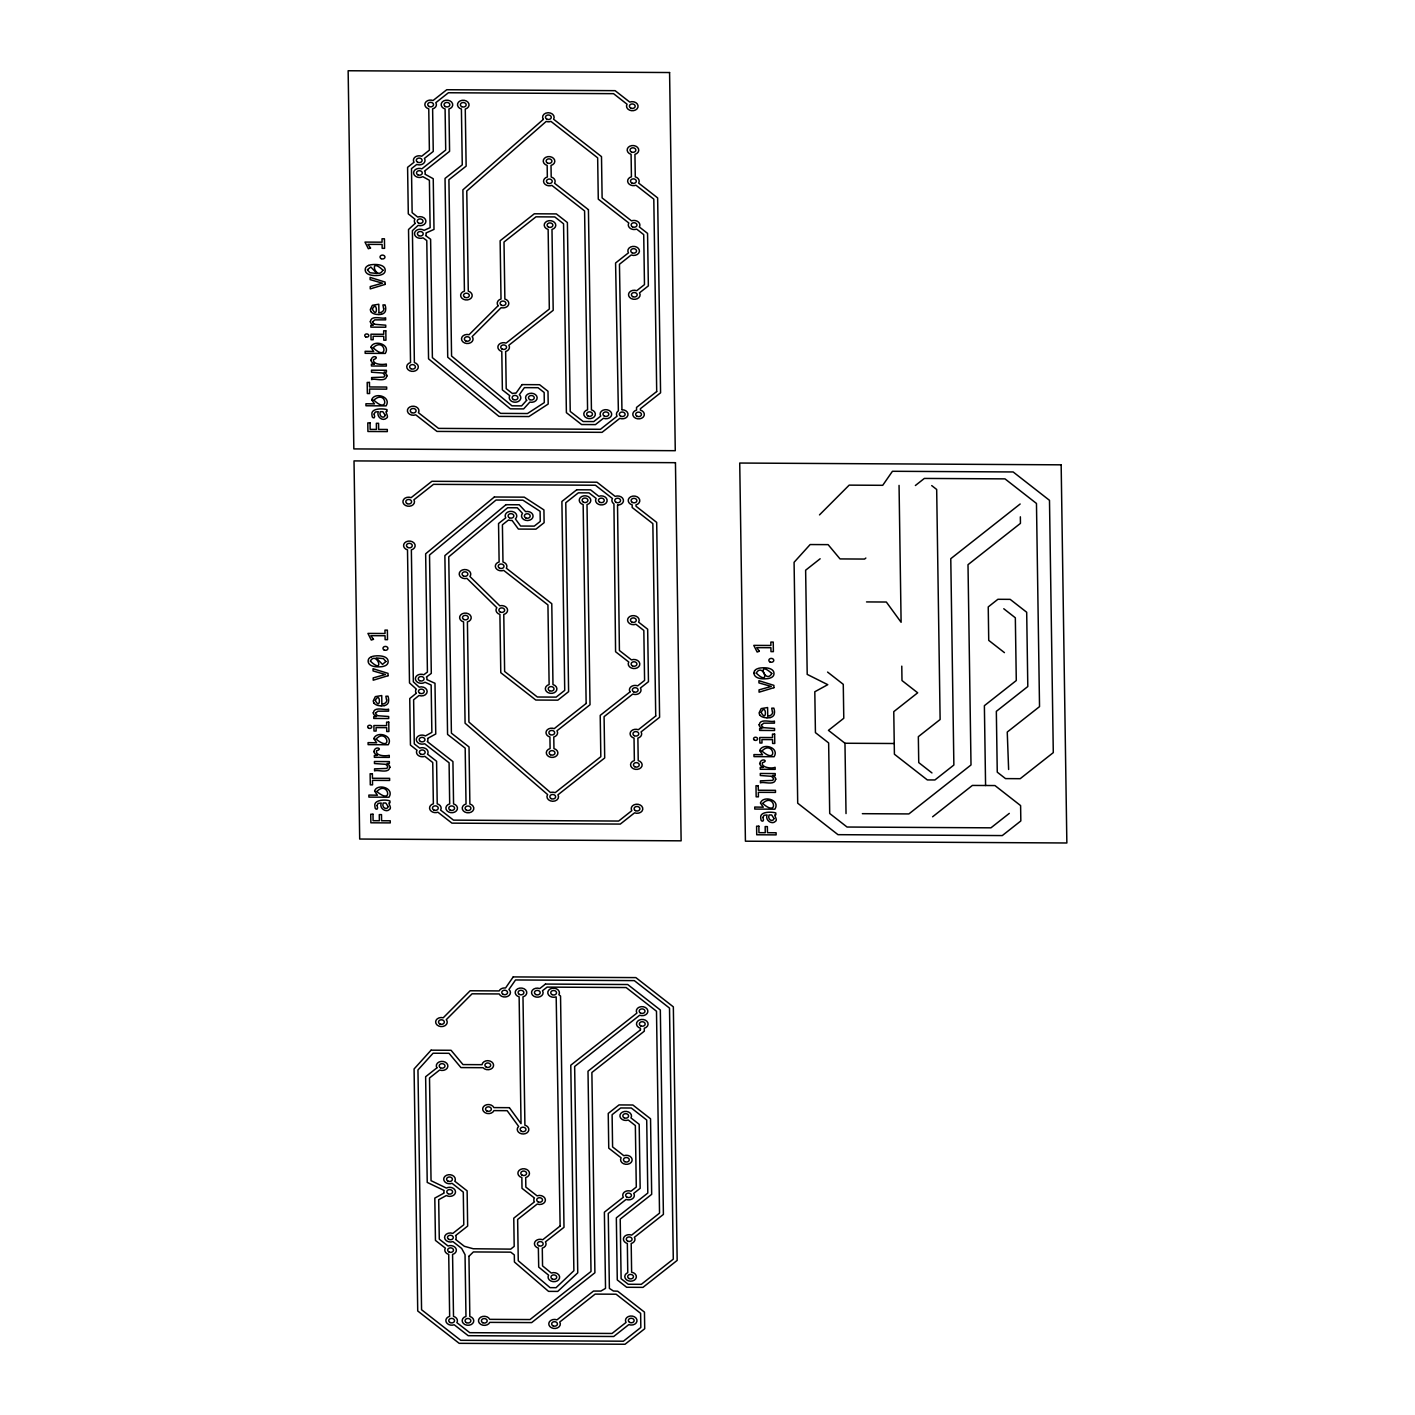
<?xml version="1.0" encoding="UTF-8"?>
<svg xmlns="http://www.w3.org/2000/svg" width="1415" height="1415" viewBox="0 0 1415 1415"><rect width="100%" height="100%" fill="white"/><g stroke="black" fill="none" stroke-linecap="round" stroke-linejoin="round"><path stroke-width="1.5" d="M370.5 321.382C371.155 314.678 382.775 319.419 385.623 317.809L385.641 319.843L374.78 319.878L372.729 321.806M373.436 712.718C374.108 705.997 385.729 710.737 388.559 709.145L388.594 711.161L377.893 711.179L375.683 713.001M386.755 376.019C386.047 382.757 374.55 377.947 371.632 379.591L371.614 377.557L383.713 377.115A2.034 1.592 2.2 0 0 384.349 376.496L384.544 375.612M389.709 767.337C389.001 774.058 377.487 769.282 374.586 770.91L374.55 768.876L386.649 768.433A2.034 1.592 2.2 0 0 387.286 767.814L387.48 766.93M759.307 724.675C759.961 717.971 771.582 722.711 774.429 721.102L774.447 723.136L763.746 723.153L761.535 725.099M775.562 779.311C774.854 786.033 763.357 781.239 760.439 782.866L760.421 780.85L772.519 780.408A2.034 1.592 2.2 0 0 773.156 779.771L773.351 778.887M617.524 505.031L619.416 650.493L631.461 659.903A5.784 4.528 2.2 0 1 639.739 663.37A5.784 4.528 2.2 0 1 633.23 668.499A5.784 4.528 2.2 0 1 628.773 662.025L615.578 651.731L613.933 503.882A5.784 4.528 2.2 0 1 612.43 498.504L595.432 485.239L433.521 484.337L413.905 499.796A5.784 4.528 2.2 0 1 409.642 506.216A5.784 4.528 2.2 0 1 402.974 501.016A5.784 4.528 2.2 0 1 411.146 497.638L431.893 481.295L596.988 482.214L615.136 496.382A5.784 4.528 2.2 0 1 623.308 499.513A5.784 4.528 2.2 0 1 617.754 505.031M819.497 514.901L849.177 485.133L882.73 485.31L892.441 471.283L1013.14 471.956L1049.488 500.326L1053.291 752.621L1020.197 778.692L1005.517 778.604L997.257 772.166L996.337 711.338L1027.803 686.54L1026.689 612.253L1010.168 599.359L997.911 599.288L988.236 606.911L988.731 640.376L1004.438 652.633M820.152 558.766L805.63 570.21L807.204 674.389L827.757 684.683L814.81 691.758L815.429 732.634L828.642 742.946L829.703 813.484L847.054 827.032L990.942 827.828L1009.302 813.377M915.381 485.504L924.349 478.429L1004.986 478.871L1036.47 503.457L1039.53 706.616L1007.25 732.05L1008.63 769.495M865.856 558.041L864.565 559.067L840.032 558.925L828.111 544.634L810.141 544.545L794.08 562.303L797.706 803.207L837.998 834.673L1002.28 835.575L1020.834 820.948L1020.604 805.595L994.957 785.555L972.388 785.431L932.609 816.791M1020.162 504.005L950.774 558.695L953.869 765.037L934.908 779.966L927.338 779.93L894.404 754.23L893.767 711.657L917.681 692.802L901.992 680.544L901.779 666.147M376.178 716.574L373.772 716.644L373.79 718.449L388.7 718.537L388.665 716.503L377.681 715.742M772.838 775.438L775.243 775.385L775.208 773.563L760.297 773.474L760.333 775.508L771.334 776.287M374.161 364.097L371.402 364.15L371.438 365.99L386.348 366.078L386.313 364.026C381.466 365.088 372.516 364.256 373.472 359.587C380.67 357.464 372.039 353.98 371.084 360.135M377.097 755.415L374.356 755.469L374.374 757.308L389.284 757.396L389.249 755.345C384.88 756.388 375.24 755.822 376.514 750.728C383.872 748.871 374.727 745.316 374.02 751.453M762.968 767.39L760.209 767.425L760.244 769.282L775.155 769.371L775.119 767.319C771.653 769.017 760.722 767.425 762.384 762.703C769.689 760.863 760.651 757.255 759.89 763.428M866.528 601.923L886.338 602.029L901.107 622.282L899.056 485.398M827.58 672.072L843.269 684.329L843.782 718.272L828.447 730.352L844.967 743.246L894.245 743.512M862.354 813.678L908.89 813.926L971.008 764.967L968.001 564.691L1020.445 523.373L1020.356 516.811M763.463 727.646L774.536 728.477L774.571 730.511L759.66 730.423L759.625 728.619L762.031 728.548A7.11 5.572 2.2 0 1 758.988 724.71M374.568 324.3L385.729 325.185L385.764 327.219L370.854 327.13L370.818 325.326L373.224 325.255A7.11 5.572 2.2 0 1 370.182 321.417M931.707 485.593L936.677 489.466L940.126 719.51L918.335 736.667L918.742 762.597L931.954 772.926M1003.766 608.751L1015.333 617.789L1016.288 680.544L984.38 705.678L985.583 785.502M621.946 409.749L619.452 264.269L631.214 254.983A5.784 4.528 2.2 0 0 639.385 251.605A5.784 4.528 2.2 0 0 632.735 246.422A5.784 4.528 2.2 0 0 628.455 252.843L615.578 262.995L618.373 410.845A5.784 4.528 2.2 0 0 617.046 416.205L600.438 429.293L438.526 428.391L418.433 412.702A5.784 4.528 2.2 0 0 413.976 406.247A5.784 4.528 2.2 0 0 407.467 411.358A5.784 4.528 2.2 0 0 415.745 414.825L436.97 431.416L602.065 432.336L619.805 418.362A5.784 4.528 2.2 0 0 627.889 415.32A5.784 4.528 2.2 0 0 622.158 409.749M772.395 711.869L771.723 708.172L773.828 708.137A19.191 15.034 2.2 0 1 774.536 712.169L774.288 714.186A6.067 4.74 2.2 0 1 770.202 717.582M383.589 308.576L382.934 304.933L385.022 304.862A19.191 15.034 2.2 0 1 385.729 308.894L385.481 310.911A6.067 4.74 2.2 0 1 381.396 314.307M386.543 699.912L385.87 696.251L387.958 696.18A19.191 15.034 2.2 0 1 388.665 700.213L388.435 702.229A6.067 4.74 2.2 0 1 384.349 705.625M844.967 743.246L846.029 813.572M767.726 715.742L767.602 707.535L761.164 708.597L759.13 712.806A6.456 5.059 2.2 0 0 759.767 714.752M378.919 312.45L378.796 304.243L372.357 305.304L370.323 309.514A6.456 5.059 2.2 0 0 370.96 311.459M381.855 703.768L381.732 695.561L375.311 696.622L373.277 700.85A6.456 5.059 2.2 0 0 373.896 702.795M378.123 314.413A7.853 6.155 2.2 0 1 370.748 311.565M381.396 314.272A11.603 9.091 2.2 0 1 378.141 314.555M383.854 308.576A5.129 4.015 2.2 0 1 378.937 312.803M374.639 324.212A5.359 4.21 2.2 0 1 372.446 321.877M374.267 363.956A7.623 5.978 2.2 0 1 370.801 360.188M387.126 375.983A7.376 5.784 2.2 0 0 383.996 372.18L386.436 372.092L386.401 370.27L371.491 370.182L371.526 372.216L382.528 372.994A5.625 4.404 2.2 0 1 384.845 375.541M381.077 705.749A7.853 6.155 2.2 0 1 373.684 702.901M384.332 705.59A11.603 9.091 2.2 0 1 381.095 705.873M386.79 699.894A5.129 4.015 2.2 0 1 381.873 704.139M376.213 716.538A7.11 5.572 2.2 0 1 373.118 712.753M377.593 715.53A5.359 4.21 2.2 0 1 375.4 713.195M377.204 755.292A7.623 5.978 2.2 0 1 373.737 751.506M390.062 767.301A7.376 5.784 2.2 0 0 386.932 763.499L389.373 763.41L389.355 761.588L374.444 761.5L374.48 763.534L385.464 764.312A5.625 4.404 2.2 0 1 387.781 766.859M772.802 775.473A7.376 5.784 2.2 0 1 775.933 779.258M771.246 776.375A5.625 4.404 2.2 0 1 773.651 778.816M763.074 767.248A7.623 5.978 2.2 0 1 759.607 763.481M763.446 727.505A5.359 4.21 2.2 0 1 761.252 725.17M766.93 717.706A7.853 6.155 2.2 0 1 759.554 714.858M770.202 717.547A11.603 9.091 2.2 0 1 766.948 717.847M772.661 711.869A5.129 4.015 2.2 0 1 767.744 716.096M754.549 670.905A5.908 4.634 2.2 0 1 757.025 668.906L758.564 668.34A12.523 9.817 2.2 0 1 760.456 667.968L762.685 667.792A24.303 19.049 2.2 0 1 764.471 667.792A17.369 13.619 2.2 0 1 767.991 668.128L768.876 668.358A8.632 6.757 2.2 0 1 771.157 669.224A6.421 5.023 2.2 0 1 773.032 670.745A5.837 4.581 2.2 0 1 773.775 672.143L773.917 672.797A8.384 6.58 2.2 0 1 773.97 673.487A6.774 5.306 2.2 0 1 773.439 675.698A5.908 4.634 2.2 0 1 770.98 677.714L769.459 678.28A12.487 9.781 2.2 0 1 767.567 678.634L765.338 678.829A24.214 18.979 2.2 0 1 764.1 678.846A17.192 13.478 2.2 0 1 760.014 678.475L759.13 678.263A9.038 7.075 2.2 0 1 756.848 677.396A6.208 4.864 2.2 0 1 754.124 674.141L754.089 673.823A8.313 6.509 2.2 0 1 754.036 673.133M754.036 673.133A6.774 5.306 2.2 0 1 754.566 670.905M370.889 347.294L373.684 351.433L365.141 351.291L365.176 353.325L385.269 353.432C391.159 344.181 373.365 339.229 370.889 347.294M371.685 399.738L374.462 403.894L365.937 403.753L365.954 405.769L386.065 405.893C391.831 396.801 374.621 391.531 371.685 399.738M373.825 738.612L376.62 742.769L368.077 742.627L368.112 744.644L388.223 744.75C394.024 735.623 376.744 730.405 373.825 738.612M374.621 791.073L377.416 795.212L368.873 795.071L368.908 797.105L389.001 797.211C394.927 787.766 376.726 783.132 374.621 791.073M759.696 750.587L762.49 754.726L753.947 754.584L753.983 756.618L774.076 756.724C779.877 747.615 762.597 742.344 759.696 750.587M760.492 803.03L763.269 807.187L754.743 807.045L754.761 809.062L774.872 809.185C780.726 799.864 763.18 795.053 760.492 802.906M373.153 347.754C389.32 363.213 385.588 336.116 373.153 347.683M373.949 400.215C390.045 415.55 386.49 388.541 373.949 400.127M374.091 414.171C376.266 419.371 371.632 418.575 371.986 415.303A13.053 10.241 2.2 0 1 371.915 414.666C370.606 407.803 383.766 408.457 387.003 409.678L387.02 411.5C383.677 410.456 389.833 417.089 386.383 418.239C382.775 421.582 376.284 416.965 378.265 411.659L375.276 412.03L374.108 414.011M376.089 739.09C393.671 753.717 386.861 727.098 376.089 739.09M377.044 805.489C379.202 810.724 374.515 809.928 374.94 806.638A13.053 10.241 2.2 0 1 374.851 805.984C373.418 799.51 386.578 799.263 389.939 800.996L389.974 802.818C386.525 801.881 392.963 808.23 389.178 809.681C386.295 812.67 378.972 808.549 381.219 802.995L378.106 803.402L377.044 805.489M376.885 791.533C394.113 806.161 388.081 779.683 376.885 791.463M761.96 751.047C778.904 765.833 773.474 739.231 761.96 750.976M762.897 817.463C765.073 822.522 760.527 821.938 760.828 818.807A13.053 10.241 2.2 0 1 760.722 817.958C759.413 811.096 772.572 811.75 775.809 812.971L775.827 814.792C772.36 813.82 778.798 820.134 775.119 821.602C772.183 824.662 764.878 820.576 767.072 814.952L764.082 815.305L762.915 817.286M762.756 803.508C779.488 818.259 774.447 791.887 762.756 803.349M385.198 415.285C384.367 419.123 378.442 416.753 380.246 411.677L382.881 411.694L385.198 415.285M388.135 806.603C387.48 810.388 381.254 808.106 383.182 802.995L385.835 803.013L388.135 806.603M774.005 818.56C772.997 822.486 767.195 819.869 769.053 814.969L771.688 814.987L774.005 818.56M367.44 269.823L369.952 272.741L376.974 273.466L370.801 266.993L367.458 269.681M370.376 661.141C385.658 675.609 376.585 650.387 370.394 661M382.952 270.141C376.284 281.992 367.564 255.425 382.952 270.212M385.906 661.459L382.51 664.396L376.213 657.94L383.394 658.612L385.888 661.53M756.247 673.115C771.493 687.814 762.862 661.636 756.247 673.115M771.759 673.434C765.763 685.019 755.928 658.948 771.759 673.434M372.375 309.124C378.053 320.197 377.345 299.043 372.393 309.036M375.329 700.443C380.918 711.515 380.547 690.325 375.329 700.354M761.182 712.417C767.16 723.79 766.399 702.052 761.199 712.329M468.949 1256.29L469.833 1316.463A5.784 4.528 2.2 0 1 472.663 1323.467A5.784 4.528 2.2 0 1 463.359 1323.414A5.784 4.528 2.2 0 1 465.977 1316.445L465.04 1254.663L461.661 1248.419L452.941 1241.609A5.801 4.546 2.2 0 1 444.575 1237.471A5.801 4.546 2.2 0 1 452.8 1233.402L463.784 1224.789L463.289 1192.102L452.075 1183.329A5.784 4.528 2.2 0 1 443.992 1180.535A5.784 4.528 2.2 0 1 448.59 1174.733A5.784 4.528 2.2 0 1 455.294 1179.261A5.837 4.581 2.2 0 1 454.763 1181.207L467.127 1190.864L467.657 1226.062L455.577 1235.578A5.801 4.546 2.2 0 1 455.63 1239.487L464.35 1246.297L473.247 1248.755L510.709 1249.127L514.193 1246.385L513.769 1218.174L534.428 1201.883A5.784 4.528 2.2 0 1 534.375 1197.974L522.011 1188.317L521.852 1177.563A5.784 4.528 2.2 0 1 518.987 1170.559A5.784 4.528 2.2 0 1 528.29 1170.594A5.784 4.528 2.2 0 1 525.69 1177.563L525.849 1187.097L537.063 1195.852A5.784 4.528 2.2 0 1 545.412 1199.991A5.784 4.528 2.2 0 1 537.205 1204.041L517.642 1219.447L518.261 1260.765L550.081 1287.65L556.06 1287.685L573.871 1270.723L570.776 1065.212L636.909 1013.087A5.784 4.528 2.2 0 1 641.172 1006.666A5.784 4.528 2.2 0 1 647.822 1011.867A5.784 4.528 2.2 0 1 639.668 1015.245L574.649 1066.486L577.745 1272.828L557.722 1291.417L548.542 1291.364L514.423 1262.003L514.317 1254.946L510.762 1252.151L473.371 1251.939L468.949 1256.29M513.221 976.916L505.544 988.006A5.784 4.528 2.2 0 0 499.194 990.925L470.151 990.765L443.231 1017.774A5.784 4.528 2.2 0 0 435.643 1021.878A5.784 4.528 2.2 0 0 443.019 1026.441A5.784 4.528 2.2 0 0 446.291 1019.649L472.062 993.808L499.23 993.949A5.784 4.528 2.2 0 0 507.667 996.39A5.784 4.528 2.2 0 0 508.94 989.474L515.538 979.958L634.309 980.613L669.507 1008.099L673.292 1259.138L641.331 1284.325L628.225 1284.254L621.114 1278.7L620.212 1219.129L651.678 1194.331L650.546 1118.787L632.876 1105.009L619.027 1104.92L608.238 1113.428L608.751 1148.149L621.114 1157.806A5.784 4.528 2.2 0 0 625.589 1164.28A5.784 4.528 2.2 0 0 632.081 1159.15A5.784 4.528 2.2 0 0 623.82 1155.684L612.589 1146.928L612.111 1114.702L620.672 1107.963L631.32 1108.016L646.708 1120.026L647.805 1193.057L616.339 1217.855L617.276 1279.938L626.668 1287.279L642.958 1287.367L677.166 1260.411L673.345 1006.861L635.866 977.606L513.221 976.916M522.082 384.597L515.98 393.211A5.784 4.528 2.2 0 0 512.478 393.565L506.216 388.683L505.65 351.486A5.784 4.528 2.2 0 0 508.852 345.26L553.194 310.31L551.991 229.442A5.784 4.528 2.2 0 0 554.609 222.491A5.784 4.528 2.2 0 0 545.306 222.438A5.784 4.528 2.2 0 0 548.136 229.425L549.321 309.036L506.092 343.12A5.784 4.528 2.2 0 0 498.292 345.419A5.784 4.528 2.2 0 0 501.794 351.468L502.378 389.903L509.789 395.687A5.784 4.528 2.2 0 0 511.912 401.453A5.784 4.528 2.2 0 0 519.429 400.693A5.784 4.528 2.2 0 0 519.358 394.714L524.381 387.639L538.036 387.71L544.156 392.486L544.297 402.603L527.477 413.534L500.592 413.375L432.389 357.641L430.62 239.259L425.65 235.633A5.784 4.528 2.2 0 0 426.003 232.997L433.998 229.407L433.238 178.732L424.995 174.187A5.784 4.528 2.2 0 0 424.606 171.02L449.581 151.334L448.944 108.973A5.784 4.528 2.2 0 0 451.562 102.022A5.784 4.528 2.2 0 0 442.258 101.968A5.784 4.528 2.2 0 0 445.088 108.955L445.707 150.061L421.847 168.863A5.784 4.528 2.2 0 0 414.63 170.295A5.784 4.528 2.2 0 0 415.373 176.132A5.784 4.528 2.2 0 0 422.82 176.663L429.399 180.289L430.125 227.638L424.04 230.362A5.784 4.528 2.2 0 0 416.399 230.38A5.784 4.528 2.2 0 0 415.603 236.34A5.784 4.528 2.2 0 0 423.05 237.826L426.782 240.55L428.55 358.844L498.982 416.399L528.909 416.558L548.189 404.036L547.994 391.265L539.575 384.703L522.082 384.597M431.08 1050.178L414.082 1068.962L417.726 1310.98L459.168 1343.33L625.041 1344.25L644.709 1328.738L644.462 1312.13L617.665 1291.205L613.403 1291.011L609.387 1288.393L608.255 1213.469L626.102 1199.407A5.784 4.528 2.2 0 0 632.682 1198.558A5.784 4.528 2.2 0 0 633.725 1193.393L640.164 1188.335L639.191 1124.324L630.966 1117.903A5.784 4.528 2.2 0 0 626.509 1111.429A5.784 4.528 2.2 0 0 620 1116.559A5.784 4.528 2.2 0 0 628.26 1120.026L635.353 1125.562L636.29 1187.061L630.966 1191.235A5.784 4.528 2.2 0 0 624.404 1192.102A5.784 4.528 2.2 0 0 623.343 1197.249L604.382 1212.195L605.532 1288.375L600.897 1291.064L593.504 1291.064L556.979 1319.859A5.784 4.528 2.2 0 0 548.825 1323.237A5.784 4.528 2.2 0 0 555.476 1328.437A5.784 4.528 2.2 0 0 559.739 1322.017L595.149 1294.106L616.109 1294.212L640.624 1313.35L640.836 1327.465L623.396 1341.208L460.724 1340.306L421.564 1309.742L417.956 1069.952L433.096 1053.22L449.015 1053.308L460.936 1067.582L483.046 1067.706A5.784 4.528 2.2 0 0 492.314 1068.113A5.784 4.528 2.2 0 0 489.979 1061.038A5.784 4.528 2.2 0 0 482.037 1064.681L462.988 1064.575L451.067 1050.284L431.08 1050.178M526.645 400.321L521.622 405.875L511.965 405.822L451.562 356.032L448.909 179.705L466.136 166.139L465.27 109.061A5.784 4.528 2.2 0 0 467.887 102.11A5.784 4.528 2.2 0 0 458.584 102.057A5.784 4.528 2.2 0 0 461.414 109.043L462.263 164.865L445.035 178.431L447.724 357.217L510.355 408.829L523.638 408.9L529.811 402.108A5.784 4.528 2.2 0 0 537.152 397.739A5.784 4.528 2.2 0 0 529.528 393.441A5.784 4.528 2.2 0 0 526.645 400.321M498.133 305.711L469.09 334.701A5.784 4.528 2.2 0 0 461.502 338.804A5.784 4.528 2.2 0 0 468.86 343.367A5.784 4.528 2.2 0 0 472.15 336.593L501.193 307.603A5.748 4.51 2.2 0 0 504.129 307.798A5.784 4.546 2.2 0 0 508.781 303.712A5.784 4.546 2.2 0 0 504.872 299.06L504.005 242.018L535.967 216.831L554.786 216.937L563.559 223.782L566.389 412.667L581.583 424.535L595.432 424.606L603.462 418.274A5.784 4.528 2.2 0 0 611.634 414.896A5.784 4.528 2.2 0 0 604.983 409.696A5.784 4.528 2.2 0 0 600.703 416.116L593.787 421.582L583.139 421.511L570.227 411.447L567.397 222.544L556.343 213.913L534.322 213.789L500.132 240.745L501.016 299.025A5.784 4.546 2.2 0 0 498.133 305.711M415.143 223.411L408.528 229.495L410.527 362.558A5.784 4.528 2.2 0 0 407.909 369.527A5.784 4.528 2.2 0 0 417.213 369.58A5.784 4.528 2.2 0 0 414.383 362.576L412.402 230.645L418.097 225.392A5.784 4.528 2.2 0 0 425.915 221.058A5.784 4.528 2.2 0 0 417.637 217.043L412.136 212.657L411.482 168.615L416.788 164.423A5.784 4.528 2.2 0 0 423.35 163.574A5.784 4.528 2.2 0 0 424.412 158.409L433.255 151.44L432.619 108.884A5.784 4.528 2.2 0 0 435.82 102.676L448.396 92.753L613.562 93.673L627.04 104.215A5.784 4.528 2.2 0 0 631.497 110.671A5.784 4.528 2.2 0 0 638.006 105.559A5.784 4.528 2.2 0 0 629.728 102.075L615.101 90.666L446.751 89.729L433.061 100.518A5.784 4.528 2.2 0 0 425.261 102.835A5.784 4.528 2.2 0 0 428.763 108.867L429.382 150.167L421.652 156.251A5.784 4.528 2.2 0 0 415.073 157.1A5.784 4.528 2.2 0 0 414.029 162.265L407.591 167.324L408.298 213.877L414.913 219.148A5.784 4.528 2.2 0 0 415.143 223.411M543.325 119.391L462.9 189.84L464.421 291.154A5.784 4.528 2.2 0 0 461.803 298.105A5.784 4.528 2.2 0 0 471.107 298.158A5.784 4.528 2.2 0 0 468.277 291.172L466.773 191.007L546.208 121.425A5.784 4.528 2.2 0 0 550.93 121.372L597.661 157.843L598.28 199.161L628.826 223.004A5.784 4.528 2.2 0 0 630.029 228.169A5.784 4.528 2.2 0 0 636.626 229.089L643.719 234.625L644.479 284.61L636.75 290.694A5.784 4.528 2.2 0 0 628.578 294.072A5.784 4.528 2.2 0 0 635.229 299.272A5.784 4.528 2.2 0 0 639.509 292.852L648.353 285.883L647.557 233.387L639.332 226.966A5.784 4.528 2.2 0 0 638.112 221.801A5.784 4.528 2.2 0 0 631.514 220.881L602.118 197.923L601.499 156.623L553.619 119.231A5.784 4.528 2.2 0 0 548.153 112.722A5.784 4.528 2.2 0 0 543.325 119.391M505.951 504.695L444.876 555.617L447.565 734.403L465.181 748.164L466.03 803.985A5.784 4.528 2.2 0 0 463.413 810.954A5.784 4.528 2.2 0 0 472.716 811.007A5.784 4.528 2.2 0 0 469.886 804.003L469.019 746.925L451.403 733.165L448.75 556.838L507.667 507.737L517.306 507.79L522.506 513.38A5.784 4.528 2.2 0 0 525.602 520.313A5.784 4.528 2.2 0 0 533.084 516.086A5.784 4.528 2.2 0 0 525.602 511.629L519.234 504.766L505.951 504.695M494.348 497.001L425.65 553.796L427.418 672.072L423.775 674.76A5.784 4.528 2.2 0 0 416.381 676.175A5.784 4.528 2.2 0 0 417.354 682.136A5.784 4.528 2.2 0 0 424.995 682.242L431.151 685.019L431.858 732.386L425.384 735.942A5.784 4.528 2.2 0 0 417.956 736.366A5.784 4.528 2.2 0 0 417.39 742.203A5.784 4.528 2.2 0 0 424.642 743.724L449.086 762.791L449.687 803.897A5.784 4.528 2.2 0 0 447.069 810.866A5.784 4.528 2.2 0 0 456.373 810.901A5.784 4.528 2.2 0 0 453.561 803.915L452.924 761.571L427.33 741.601A5.784 4.528 2.2 0 0 427.648 738.418L435.749 733.978L434.989 683.286L426.87 679.625A5.784 4.528 2.2 0 0 426.446 676.989L431.292 673.399L429.523 555.016L496.046 500.043L522.931 500.185L540.088 511.31L540.247 521.41L534.269 526.115L520.614 526.044L515.378 518.898A5.784 4.528 2.2 0 0 515.29 512.938A5.784 4.528 2.2 0 0 507.737 512.088A5.784 4.528 2.2 0 0 505.774 517.837L498.54 523.532L499.124 561.985A5.784 4.528 2.2 0 0 495.798 567.981A5.784 4.528 2.2 0 0 503.669 570.387L547.941 604.93L549.126 684.559A5.784 4.528 2.2 0 0 546.508 691.51A5.784 4.528 2.2 0 0 555.812 691.564A5.784 4.528 2.2 0 0 552.982 684.577L551.779 603.71L506.358 568.246A5.784 4.528 2.2 0 0 502.979 562.003L502.413 524.806L508.533 519.977A5.784 4.528 2.2 0 0 512.053 520.384L518.403 529.068L535.914 529.157L544.121 522.683L543.926 509.913L524.275 497.16L494.348 497.001M416.187 693.35L409.749 698.55L410.438 745.086L417.018 750.233A5.784 4.528 2.2 0 0 418.239 755.398A5.784 4.528 2.2 0 0 424.836 756.318L432.742 762.508L433.361 803.808A5.784 4.528 2.2 0 0 430.036 809.804A5.784 4.528 2.2 0 0 437.907 812.21L451.933 823.141L620.301 824.078L634.574 812.829A5.784 4.528 2.2 0 0 642.746 809.451A5.784 4.528 2.2 0 0 636.096 804.251A5.784 4.528 2.2 0 0 631.815 810.671L618.656 821.054L453.49 820.134L440.613 810.087A5.784 4.528 2.2 0 0 437.217 803.826L436.581 761.27L427.525 754.195A5.784 4.528 2.2 0 0 426.322 749.03A5.784 4.528 2.2 0 0 419.724 748.111L414.277 743.865L413.622 699.806L418.981 695.49A5.784 4.528 2.2 0 0 427.153 691.564A5.784 4.528 2.2 0 0 419.211 687.142L413.339 681.835L411.358 549.887A5.784 4.528 2.2 0 0 413.976 542.918A5.784 4.528 2.2 0 0 404.672 542.865A5.784 4.528 2.2 0 0 407.502 549.869L409.501 682.932L416.311 689.087A5.784 4.528 2.2 0 0 416.187 693.35M656.702 391.531L636.52 407.432L636.573 410.085A5.784 4.528 2.2 0 0 633.955 417.036A5.784 4.528 2.2 0 0 643.241 417.089A5.784 4.528 2.2 0 0 640.429 410.102L640.394 408.705L660.575 392.804L657.639 197.905L638.66 183.101A5.784 4.528 2.2 0 0 635.282 176.857L634.946 154.359A5.784 4.528 2.2 0 0 637.564 147.39A5.784 4.528 2.2 0 0 628.26 147.337A5.784 4.528 2.2 0 0 631.09 154.323L631.426 176.822A5.784 4.528 2.2 0 0 628.101 182.818A5.784 4.528 2.2 0 0 635.972 185.224L653.801 199.144L656.702 391.531M576.719 489.785L561.897 501.476L564.726 690.379L556.166 697.117L537.346 697.011L504.624 671.471L503.775 614.428A5.784 4.546 2.2 0 0 507.543 609.812A5.784 4.546 2.2 0 0 502.767 605.691A5.748 4.51 2.2 0 0 499.831 605.832L469.922 576.506A5.784 4.528 2.2 0 0 466.419 569.697A5.784 4.528 2.2 0 0 459.203 574.189A5.784 4.528 2.2 0 0 466.915 578.381L496.842 607.689A5.784 4.546 2.2 0 0 499.902 614.411L500.786 672.709L535.807 700.036L557.811 700.16L568.6 691.652L565.77 502.75L578.364 492.827L589.011 492.88L596.104 498.416A5.784 4.528 2.2 0 0 600.561 504.89A5.784 4.528 2.2 0 0 607.07 499.76A5.784 4.528 2.2 0 0 598.793 496.294L590.568 489.855L576.719 489.785M586.146 703.467L554.22 728.637A5.784 4.528 2.2 0 0 546.42 730.936A5.784 4.528 2.2 0 0 549.922 736.985L550.099 748.588A5.784 4.528 2.2 0 0 547.481 755.557A5.784 4.528 2.2 0 0 556.785 755.61A5.784 4.528 2.2 0 0 553.955 748.606L553.778 737.003A5.784 4.528 2.2 0 0 556.979 730.777L590.02 704.741L587.013 504.589A5.784 4.528 2.2 0 0 589.63 497.638A5.784 4.528 2.2 0 0 580.327 497.585A5.784 4.528 2.2 0 0 583.157 504.571L586.146 703.467M630.029 691.882L600.208 715.389L600.827 756.689L555.175 792.665A5.784 4.528 2.2 0 0 550.47 792.542L468.913 722.057L467.41 621.91A5.784 4.528 2.2 0 0 470.028 614.941A5.784 4.528 2.2 0 0 460.724 614.888A5.784 4.528 2.2 0 0 463.554 621.893L465.075 723.207L547.623 794.558A5.784 4.528 2.2 0 0 552.664 801.279A5.784 4.528 2.2 0 0 557.934 794.823L604.7 757.962L604.081 716.662L632.788 694.04A5.784 4.528 2.2 0 0 639.368 693.191A5.784 4.528 2.2 0 0 640.411 688.026L648.459 681.694L647.663 629.215L638.607 622.14A5.784 4.528 2.2 0 0 634.15 615.667A5.784 4.528 2.2 0 0 627.641 620.796A5.784 4.528 2.2 0 0 635.919 624.263L643.825 630.436L644.586 680.42L637.652 685.868A5.784 4.528 2.2 0 0 631.09 686.717A5.784 4.528 2.2 0 0 630.029 691.882M655.729 716.008L638.324 729.733A5.784 4.528 2.2 0 0 630.506 732.05A5.784 4.528 2.2 0 0 634.026 738.082L634.362 760.58A5.784 4.528 2.2 0 0 631.744 767.549A5.784 4.528 2.2 0 0 641.048 767.602A5.784 4.528 2.2 0 0 638.218 760.598L637.882 738.099A5.784 4.528 2.2 0 0 641.083 731.891L659.602 717.281L656.684 522.383L636.025 506.269L636.007 504.872A5.784 4.528 2.2 0 0 638.625 497.903A5.784 4.528 2.2 0 0 629.321 497.85A5.784 4.528 2.2 0 0 632.151 504.854L632.187 507.507L652.846 523.621L655.729 716.008M436.899 1067.847L425.632 1076.727L427.224 1182.409L444.151 1190.493A5.784 4.528 2.2 0 0 444.151 1193.004L434.812 1198.098L435.449 1240.407L445.336 1248.118A5.784 4.528 2.2 0 0 448.714 1254.38L449.652 1316.357A5.784 4.528 2.2 0 0 446.326 1322.353A5.784 4.528 2.2 0 0 454.197 1324.758L468.206 1335.689L613.703 1336.503L628.808 1324.599A5.784 4.528 2.2 0 0 636.962 1321.221A5.784 4.528 2.2 0 0 630.312 1316.038A5.784 4.528 2.2 0 0 626.049 1322.441L612.058 1333.461L469.762 1332.682L456.886 1322.636A5.784 4.528 2.2 0 0 453.507 1316.375L452.57 1254.398A5.784 4.528 2.2 0 0 455.895 1248.401A5.784 4.528 2.2 0 0 448.024 1245.996L439.287 1239.169L438.685 1199.708L446.379 1195.498A5.784 4.528 2.2 0 0 454.02 1194.914A5.784 4.528 2.2 0 0 454.02 1188.883A5.784 4.528 2.2 0 0 446.397 1188.069L431.044 1180.676L429.506 1078L439.658 1070.005A5.784 4.528 2.2 0 0 447.83 1066.627A5.784 4.528 2.2 0 0 441.162 1061.427A5.784 4.528 2.2 0 0 436.899 1067.847M545.482 984.062L539.752 988.572A5.784 4.528 2.2 0 0 531.598 991.95A5.784 4.528 2.2 0 0 538.248 997.15A5.784 4.528 2.2 0 0 542.511 990.73L547.11 987.104L626.155 987.546L656.489 1011.23L659.532 1213.133L631.638 1235.118A5.784 4.528 2.2 0 0 623.838 1237.418A5.784 4.528 2.2 0 0 627.34 1243.467L627.765 1272.651A5.784 4.528 2.2 0 0 626.544 1279.85A5.784 4.528 2.2 0 0 635.724 1278.806A5.784 4.528 2.2 0 0 631.621 1272.209L631.196 1243.484A5.784 4.528 2.2 0 0 634.398 1237.276L663.405 1214.406L660.327 1009.992L627.712 984.522L545.482 984.062M640.447 1029.89L588.003 1071.208L591.01 1271.484L530.006 1319.558L489.731 1319.346A5.784 4.528 2.2 0 0 480.799 1317.153A5.784 4.528 2.2 0 0 480.905 1324.458A5.784 4.528 2.2 0 0 489.767 1322.371L531.651 1322.601L594.901 1272.757L591.877 1072.499L644.32 1031.164L644.285 1028.263A5.784 4.528 2.2 0 0 646.903 1021.294A5.784 4.528 2.2 0 0 637.599 1021.241A5.784 4.528 2.2 0 0 640.429 1028.245L640.447 1029.89M560.128 1226.027L542.723 1239.752A5.801 4.546 2.2 0 0 534.852 1242.016A5.801 4.546 2.2 0 0 538.354 1248.083L538.708 1267.097L548.596 1275.18A5.784 4.528 2.2 0 0 553.07 1281.636A5.784 4.528 2.2 0 0 559.562 1276.507A5.784 4.528 2.2 0 0 551.284 1273.04L542.546 1265.877L542.281 1248.118A5.801 4.546 2.2 0 0 545.447 1241.875L564.001 1227.3L560.535 996.001L558.907 994.727A5.837 4.581 2.2 0 0 554.379 988.218A5.837 4.581 2.2 0 0 547.835 993.383A5.837 4.581 2.2 0 0 556.183 996.868L560.128 1226.027M368.572 265.436L368.218 265.596A5.908 4.634 2.2 0 0 365.742 267.612A6.774 5.306 2.2 0 0 365.229 269.841A8.313 6.509 2.2 0 0 365.282 270.53L365.335 270.849A6.208 4.864 2.2 0 0 368.042 274.086A9.038 7.075 2.2 0 0 370.323 274.952L371.208 275.164A17.192 13.478 2.2 0 0 375.293 275.536A24.214 18.979 2.2 0 0 376.531 275.536L378.76 275.359A12.487 9.781 2.2 0 0 380.653 274.988L382.192 274.439A5.908 4.634 2.2 0 0 384.65 272.423A6.774 5.306 2.2 0 0 385.163 270.194A8.384 6.58 2.2 0 0 385.11 269.504L384.968 268.85A5.837 4.581 2.2 0 0 384.226 267.453A6.421 5.023 2.2 0 0 382.351 265.932A8.632 6.757 2.2 0 0 380.069 265.065L379.185 264.853A17.369 13.619 2.2 0 0 375.665 264.499A24.303 19.049 2.2 0 0 373.878 264.499L371.65 264.676A12.523 9.817 2.2 0 0 369.757 265.047L368.572 265.436M371.508 656.755L371.155 656.914A5.908 4.634 2.2 0 0 368.696 658.93A6.774 5.306 2.2 0 0 368.183 661.159A8.313 6.509 2.2 0 0 368.218 661.849L368.289 662.167A6.208 4.864 2.2 0 0 370.978 665.421A9.038 7.075 2.2 0 0 373.259 666.288L374.161 666.5A17.192 13.478 2.2 0 0 378.23 666.854A24.214 18.979 2.2 0 0 379.485 666.854L381.714 666.677A12.487 9.781 2.2 0 0 383.589 666.306L385.128 665.757A5.908 4.634 2.2 0 0 387.586 663.741A6.774 5.306 2.2 0 0 388.099 661.513A8.384 6.58 2.2 0 0 388.064 660.823L387.905 660.186A5.837 4.581 2.2 0 0 387.162 658.771A6.421 5.023 2.2 0 0 385.287 657.268A8.632 6.757 2.2 0 0 383.005 656.401L382.138 656.189A17.369 13.619 2.2 0 0 378.619 655.817A24.303 19.049 2.2 0 0 376.815 655.817L374.586 656.012A12.523 9.817 2.2 0 0 372.693 656.365L371.508 656.755M370.518 248.014L368.342 248.739L364.982 242.089L382.068 242.177L382.032 238.781L384.438 238.799L384.579 248.35L382.174 248.333L382.103 244.424L367.935 244.353L370.518 248.014M373.472 639.332L371.278 640.058L367.935 633.407L385.022 633.496L384.968 630.1L387.374 630.117L387.515 639.668L385.11 639.668L385.057 635.742L370.889 635.671L373.472 639.332M759.324 651.289L757.149 652.032L753.788 645.381L770.874 645.47L770.839 642.074L773.244 642.074L773.386 651.643L770.98 651.625L770.91 647.716L756.76 647.646L759.324 651.289M385.11 284.397L370.27 288.89L370.235 286.591L382.457 283.177L370.129 279.622L370.111 277.393L385.075 282.063L385.11 284.397M388.064 675.716L373.224 680.208L373.189 677.909L385.393 674.495L373.082 670.94L373.047 668.711L388.028 673.381L388.064 675.716M773.917 687.69L759.077 692.183L759.041 689.866L771.263 686.452L758.953 682.914L758.918 680.686L773.881 685.355L773.917 687.69M669.578 72.536L348.143 70.75L353.838 448.909L675.273 450.695L669.578 72.536M385.817 330.809L383.66 330.809L383.713 334.276L370.96 334.205L371.048 339.724L373.171 339.742L373.136 336.275L383.748 336.328L383.801 340.184L385.959 340.184L385.817 330.809M369.439 382.439L367.192 382.421L367.352 393.529L369.616 393.547L369.545 389.037L386.684 389.143L386.666 387.038L369.51 386.949L369.439 382.439M370.058 422.908L367.794 422.908L367.918 431.487L387.321 431.593L387.303 429.47L378.654 429.435L378.566 423.297L376.355 423.297L376.443 429.417L370.146 429.382L370.058 422.908M675.45 462.687L354.015 460.901L359.693 839.042L681.128 840.828L675.45 462.687M1061.162 464.828L739.727 463.041L745.422 841.2L1066.857 842.986L1061.162 464.828M388.754 722.128L386.596 722.128L386.649 725.612L373.896 725.541L373.985 731.042L376.125 731.06L376.072 727.593L386.684 727.664L386.737 731.502L388.895 731.52L388.754 722.128M774.624 734.102L772.466 734.084L772.519 737.569L759.767 737.498L759.855 743.016L761.978 743.016L761.942 739.567L772.555 739.621L772.608 743.459L774.766 743.476L774.624 734.102M372.375 773.757L370.129 773.74L370.288 784.847L372.552 784.865L372.481 780.355L389.638 780.461L389.603 778.356L372.446 778.268L372.375 773.757M758.245 785.732L755.999 785.714L756.158 796.822L758.422 796.84L758.352 792.329L775.491 792.418L775.473 790.331L758.316 790.242L758.245 785.732M372.994 814.244L370.73 814.226L370.872 822.805L390.275 822.911L390.239 820.788L381.59 820.753L381.502 814.615L379.291 814.615L379.379 820.735L373.082 820.7L372.994 814.244M758.865 826.201L756.601 826.201L756.724 834.779L776.128 834.885L776.11 832.763L767.461 832.71L767.372 826.59L765.161 826.572L765.25 832.71L758.953 832.674L758.865 826.201M509.382 1107.68L493.888 1107.591A5.784 4.528 2.2 0 0 484.956 1105.398A5.784 4.528 2.2 0 0 485.08 1112.703A5.784 4.528 2.2 0 0 493.941 1110.616L507.171 1110.687L518.651 1126.428A5.784 4.528 2.2 0 0 519.871 1133.185A5.784 4.528 2.2 0 0 528.255 1131.505A5.784 4.528 2.2 0 0 524.912 1125.173L522.984 996.85A5.784 4.528 2.2 0 0 525.602 989.881A5.784 4.528 2.2 0 0 516.298 989.828A5.784 4.528 2.2 0 0 519.128 996.832L521.038 1123.651L509.382 1107.68M588.428 209.685L554.592 183.278A5.784 4.528 2.2 0 0 551.196 177.017L551.019 165.413A5.784 4.528 2.2 0 0 553.636 158.445A5.784 4.528 2.2 0 0 544.333 158.392A5.784 4.528 2.2 0 0 547.163 165.396L547.34 176.999A5.784 4.528 2.2 0 0 544.014 182.995A5.784 4.528 2.2 0 0 551.885 185.4L584.59 210.923L587.579 409.802A5.784 4.528 2.2 0 0 584.961 416.771A5.784 4.528 2.2 0 0 594.265 416.824A5.784 4.528 2.2 0 0 591.435 409.837L588.428 209.685M464.81 297.309A2.901 2.264 2.2 0 0 469.302 295.611A2.901 2.264 2.2 0 0 465.111 293.4A2.901 2.264 2.2 0 0 464.81 297.309M465.694 340.856A2.901 2.264 2.2 0 0 470.169 339.158A2.901 2.264 2.2 0 0 465.995 336.929A2.901 2.264 2.2 0 0 465.694 340.856M632.487 226.86A2.901 2.264 2.2 0 0 636.962 225.162A2.901 2.264 2.2 0 0 632.788 222.933A2.901 2.264 2.2 0 0 632.487 226.86M631.833 182.995A2.901 2.264 2.2 0 0 636.308 181.297A2.901 2.264 2.2 0 0 632.116 179.068A2.901 2.264 2.2 0 0 631.833 182.995M636.962 416.24A2.901 2.264 2.2 0 0 641.437 414.542A2.901 2.264 2.2 0 0 637.263 412.331A2.901 2.264 2.2 0 0 636.962 416.24M632.063 252.772A2.901 2.264 2.2 0 0 636.538 251.092A2.901 2.264 2.2 0 0 632.363 248.863A2.901 2.264 2.2 0 0 632.063 252.772M620.637 416.151A2.901 2.264 2.2 0 0 625.112 414.454A2.901 2.264 2.2 0 0 620.937 412.225A2.901 2.264 2.2 0 0 620.637 416.151M418.734 235.651A2.901 2.264 2.2 0 0 423.209 233.953A2.901 2.264 2.2 0 0 419.035 231.724A2.901 2.264 2.2 0 0 418.734 235.651M417.814 174.806A2.901 2.264 2.2 0 0 422.289 173.125A2.901 2.264 2.2 0 0 418.115 170.897A2.901 2.264 2.2 0 0 417.814 174.806M513.45 399.543A2.901 2.264 2.2 0 0 517.925 397.863A2.901 2.264 2.2 0 0 513.733 395.634A2.901 2.264 2.2 0 0 513.45 399.543M418.539 223.039A2.901 2.264 2.2 0 0 423.014 221.341A2.901 2.264 2.2 0 0 418.84 219.13A2.901 2.264 2.2 0 0 418.539 223.039M410.934 368.714A2.901 2.264 2.2 0 0 415.409 367.033A2.901 2.264 2.2 0 0 411.234 364.805A2.901 2.264 2.2 0 0 410.934 368.714M631.355 151.936A2.901 2.264 2.2 0 0 635.848 150.238A2.901 2.264 2.2 0 0 631.656 148.009A2.901 2.264 2.2 0 0 631.355 151.936M501.405 305.198A2.901 2.264 2.2 0 0 505.898 303.5A2.901 2.264 2.2 0 0 501.706 301.271A2.901 2.264 2.2 0 0 501.405 305.198M547.446 162.99A2.901 2.264 2.2 0 0 551.921 161.292A2.901 2.264 2.2 0 0 547.729 159.081A2.901 2.264 2.2 0 0 547.446 162.99M547.746 183.154A2.901 2.264 2.2 0 0 552.221 181.474A2.901 2.264 2.2 0 0 548.047 179.245A2.901 2.264 2.2 0 0 547.746 183.154M587.986 415.975A2.901 2.264 2.2 0 0 592.461 414.277A2.901 2.264 2.2 0 0 588.269 412.048A2.901 2.264 2.2 0 0 587.986 415.975M546.774 119.125A2.901 2.264 2.2 0 0 551.266 117.427A2.901 2.264 2.2 0 0 547.074 115.199A2.901 2.264 2.2 0 0 546.774 119.125M529.776 399.631A2.901 2.264 2.2 0 0 534.251 397.951A2.901 2.264 2.2 0 0 530.077 395.722A2.901 2.264 2.2 0 0 529.776 399.631M461.697 106.656A2.901 2.264 2.2 0 0 466.172 104.958A2.901 2.264 2.2 0 0 461.98 102.729A2.901 2.264 2.2 0 0 461.697 106.656M417.62 162.212A2.901 2.264 2.2 0 0 422.112 160.514A2.901 2.264 2.2 0 0 417.92 158.285A2.901 2.264 2.2 0 0 417.62 162.212M429.028 106.461A2.901 2.264 2.2 0 0 433.521 104.781A2.901 2.264 2.2 0 0 429.329 102.552A2.901 2.264 2.2 0 0 429.028 106.461M502.077 349.063A2.901 2.264 2.2 0 0 506.552 347.365A2.901 2.264 2.2 0 0 502.36 345.136A2.901 2.264 2.2 0 0 502.077 349.063M548.401 227.019A2.901 2.264 2.2 0 0 552.876 225.339A2.901 2.264 2.2 0 0 548.702 223.11A2.901 2.264 2.2 0 0 548.401 227.019M445.354 106.55A2.901 2.264 2.2 0 0 449.846 104.869A2.901 2.264 2.2 0 0 445.654 102.641A2.901 2.264 2.2 0 0 445.354 106.55M632.717 296.637A2.901 2.264 2.2 0 0 637.192 294.957A2.901 2.264 2.2 0 0 633.018 292.728A2.901 2.264 2.2 0 0 632.717 296.637M630.701 108.053A2.901 2.264 2.2 0 0 635.176 106.373A2.901 2.264 2.2 0 0 631.002 104.144A2.901 2.264 2.2 0 0 630.701 108.053M604.311 416.063A2.901 2.264 2.2 0 0 608.786 414.365A2.901 2.264 2.2 0 0 604.612 412.136A2.901 2.264 2.2 0 0 604.311 416.063M411.588 412.596A2.901 2.264 2.2 0 0 416.081 410.898A2.901 2.264 2.2 0 0 411.889 408.67A2.901 2.264 2.2 0 0 411.588 412.596M381.183 258.662A2.476 1.946 2.2 0 0 384.968 257.159A2.476 1.946 2.2 0 0 381.342 255.301A2.476 1.946 2.2 0 0 381.183 258.662M365.671 336.858A2.052 1.61 2.2 0 0 368.802 335.62A2.052 1.61 2.2 0 0 365.813 334.099A2.052 1.61 2.2 0 0 365.671 336.858M463.819 619.487A2.901 2.264 2.2 0 0 468.294 617.789A2.901 2.264 2.2 0 0 464.12 615.56A2.901 2.264 2.2 0 0 463.819 619.487M463.377 575.94A2.901 2.264 2.2 0 0 467.87 574.26A2.901 2.264 2.2 0 0 463.678 572.031A2.901 2.264 2.2 0 0 463.377 575.94M633.637 691.829A2.901 2.264 2.2 0 0 638.112 690.131A2.901 2.264 2.2 0 0 633.938 687.902A2.901 2.264 2.2 0 0 633.637 691.829M634.291 735.694A2.901 2.264 2.2 0 0 638.766 733.996A2.901 2.264 2.2 0 0 634.592 731.767A2.901 2.264 2.2 0 0 634.291 735.694M632.417 502.449A2.901 2.264 2.2 0 0 636.891 500.751A2.901 2.264 2.2 0 0 632.717 498.54A2.901 2.264 2.2 0 0 632.417 502.449M632.434 665.881A2.901 2.264 2.2 0 0 636.909 664.201A2.901 2.264 2.2 0 0 632.717 661.972A2.901 2.264 2.2 0 0 632.434 665.881M616.091 502.36A2.901 2.264 2.2 0 0 620.566 500.662A2.901 2.264 2.2 0 0 616.392 498.434A2.901 2.264 2.2 0 0 616.091 502.36M419.583 680.65A2.901 2.264 2.2 0 0 424.058 678.952A2.901 2.264 2.2 0 0 419.884 676.724A2.901 2.264 2.2 0 0 419.583 680.65M420.485 741.478A2.901 2.264 2.2 0 0 424.978 739.797A2.901 2.264 2.2 0 0 420.786 737.569A2.901 2.264 2.2 0 0 420.485 741.478M509.382 517.766A2.901 2.264 2.2 0 0 513.857 516.086A2.901 2.264 2.2 0 0 509.683 513.857A2.901 2.264 2.2 0 0 509.382 517.766M419.76 693.244A2.901 2.264 2.2 0 0 424.252 691.564A2.901 2.264 2.2 0 0 420.06 689.335A2.901 2.264 2.2 0 0 419.76 693.244M407.785 547.463A2.901 2.264 2.2 0 0 412.26 545.765A2.901 2.264 2.2 0 0 408.068 543.537A2.901 2.264 2.2 0 0 407.785 547.463M634.751 766.735A2.901 2.264 2.2 0 0 639.244 765.055A2.901 2.264 2.2 0 0 635.052 762.827A2.901 2.264 2.2 0 0 634.751 766.735M500.185 612.005A2.901 2.264 2.2 0 0 504.66 610.307A2.901 2.264 2.2 0 0 500.486 608.096A2.901 2.264 2.2 0 0 500.185 612.005M550.488 754.743A2.901 2.264 2.2 0 0 554.981 753.063A2.901 2.264 2.2 0 0 550.789 750.834A2.901 2.264 2.2 0 0 550.488 754.743M550.187 734.58A2.901 2.264 2.2 0 0 554.68 732.882A2.901 2.264 2.2 0 0 550.488 730.653A2.901 2.264 2.2 0 0 550.187 734.58M583.44 502.184A2.901 2.264 2.2 0 0 587.915 500.486A2.901 2.264 2.2 0 0 583.723 498.257A2.901 2.264 2.2 0 0 583.44 502.184M551.16 798.608A2.901 2.264 2.2 0 0 555.635 796.928A2.901 2.264 2.2 0 0 551.443 794.699A2.901 2.264 2.2 0 0 551.16 798.608M525.708 517.872A2.901 2.264 2.2 0 0 530.183 516.174A2.901 2.264 2.2 0 0 526.009 513.946A2.901 2.264 2.2 0 0 525.708 517.872M466.419 810.141A2.901 2.264 2.2 0 0 470.912 808.46A2.901 2.264 2.2 0 0 466.72 806.232A2.901 2.264 2.2 0 0 466.419 810.141M420.68 754.089A2.901 2.264 2.2 0 0 425.154 752.391A2.901 2.264 2.2 0 0 420.98 750.162A2.901 2.264 2.2 0 0 420.68 754.089M433.768 809.964A2.901 2.264 2.2 0 0 438.243 808.266A2.901 2.264 2.2 0 0 434.069 806.055A2.901 2.264 2.2 0 0 433.768 809.964M499.53 568.14A2.901 2.264 2.2 0 0 504.005 566.442A2.901 2.264 2.2 0 0 499.813 564.214A2.901 2.264 2.2 0 0 499.53 568.14M549.533 690.715A2.901 2.264 2.2 0 0 554.008 689.017A2.901 2.264 2.2 0 0 549.834 686.788A2.901 2.264 2.2 0 0 549.533 690.715M450.094 810.052A2.901 2.264 2.2 0 0 454.569 808.354A2.901 2.264 2.2 0 0 450.394 806.143A2.901 2.264 2.2 0 0 450.094 810.052M631.762 622.016A2.901 2.264 2.2 0 0 636.255 620.318A2.901 2.264 2.2 0 0 632.063 618.107A2.901 2.264 2.2 0 0 631.762 622.016M635.423 810.618A2.901 2.264 2.2 0 0 639.898 808.92A2.901 2.264 2.2 0 0 635.724 806.692A2.901 2.264 2.2 0 0 635.423 810.618M599.765 502.272A2.901 2.264 2.2 0 0 604.24 500.574A2.901 2.264 2.2 0 0 600.066 498.345A2.901 2.264 2.2 0 0 599.765 502.272M407.113 503.599A2.901 2.264 2.2 0 0 411.606 501.901A2.901 2.264 2.2 0 0 407.414 499.672A2.901 2.264 2.2 0 0 407.113 503.599M384.119 649.98A2.476 1.946 2.2 0 0 387.922 648.477A2.476 1.946 2.2 0 0 384.296 646.62A2.476 1.946 2.2 0 0 384.119 649.98M368.608 728.194A2.052 1.61 2.2 0 0 371.738 726.939A2.052 1.61 2.2 0 0 368.749 725.417A2.052 1.61 2.2 0 0 368.608 728.194M440.507 1067.794A2.901 2.264 2.2 0 0 444.982 1066.096A2.901 2.264 2.2 0 0 440.808 1063.868A2.901 2.264 2.2 0 0 440.507 1067.794M448.98 1251.974A2.901 2.264 2.2 0 0 453.472 1250.276A2.901 2.264 2.2 0 0 449.28 1248.048A2.901 2.264 2.2 0 0 448.98 1251.974M448.113 1193.712A2.901 2.264 2.2 0 0 452.588 1192.014A2.901 2.264 2.2 0 0 448.414 1189.785A2.901 2.264 2.2 0 0 448.113 1193.712M519.393 994.427A2.901 2.264 2.2 0 0 523.886 992.746A2.901 2.264 2.2 0 0 519.694 990.518A2.901 2.264 2.2 0 0 519.393 994.427M521.463 1131.31A2.901 2.264 2.2 0 0 525.938 1129.612A2.901 2.264 2.2 0 0 521.764 1127.384A2.901 2.264 2.2 0 0 521.463 1131.31M486.866 1110.952A2.901 2.264 2.2 0 0 491.341 1109.254A2.901 2.264 2.2 0 0 487.167 1107.025A2.901 2.264 2.2 0 0 486.866 1110.952M482.71 1322.689A2.901 2.264 2.2 0 0 487.185 1321.009A2.901 2.264 2.2 0 0 482.993 1318.78A2.901 2.264 2.2 0 0 482.71 1322.689M640.694 1025.84A2.901 2.264 2.2 0 0 645.169 1024.142A2.901 2.264 2.2 0 0 640.995 1021.913A2.901 2.264 2.2 0 0 640.694 1025.84M624.776 1161.662A2.901 2.264 2.2 0 0 629.268 1159.964A2.901 2.264 2.2 0 0 625.076 1157.735A2.901 2.264 2.2 0 0 624.776 1161.662M439.835 1023.929A2.901 2.264 2.2 0 0 444.328 1022.231A2.901 2.264 2.2 0 0 440.136 1020.003A2.901 2.264 2.2 0 0 439.835 1023.929M503.068 994.338A2.901 2.264 2.2 0 0 507.56 992.64A2.901 2.264 2.2 0 0 503.369 990.429A2.901 2.264 2.2 0 0 503.068 994.338M522.117 1175.175A2.901 2.264 2.2 0 0 526.592 1173.477A2.901 2.264 2.2 0 0 522.418 1171.249A2.901 2.264 2.2 0 0 522.117 1175.175M538.036 1201.83A2.901 2.264 2.2 0 0 542.511 1200.132A2.901 2.264 2.2 0 0 538.337 1197.904A2.901 2.264 2.2 0 0 538.036 1201.83M450.041 1322.512A2.901 2.264 2.2 0 0 454.533 1320.814A2.901 2.264 2.2 0 0 450.341 1318.603A2.901 2.264 2.2 0 0 450.041 1322.512M626.951 1197.196A2.901 2.264 2.2 0 0 631.426 1195.516A2.901 2.264 2.2 0 0 627.252 1193.287A2.901 2.264 2.2 0 0 626.951 1197.196M628.985 1278.523A2.901 2.264 2.2 0 0 633.46 1276.843A2.901 2.264 2.2 0 0 629.286 1274.614A2.901 2.264 2.2 0 0 628.985 1278.523M629.64 1322.388A2.901 2.264 2.2 0 0 634.132 1320.708A2.901 2.264 2.2 0 0 629.94 1318.479A2.901 2.264 2.2 0 0 629.64 1322.388M448.803 1239.363A2.901 2.264 2.2 0 0 453.278 1237.683A2.901 2.264 2.2 0 0 449.086 1235.454A2.901 2.264 2.2 0 0 448.803 1239.363M447.918 1181.101A2.901 2.264 2.2 0 0 452.393 1179.402A2.901 2.264 2.2 0 0 448.219 1177.174A2.901 2.264 2.2 0 0 447.918 1181.101M552.964 1325.802A2.901 2.264 2.2 0 0 557.439 1324.122A2.901 2.264 2.2 0 0 553.247 1321.893A2.901 2.264 2.2 0 0 552.964 1325.802M640.5 1013.034A2.901 2.264 2.2 0 0 644.992 1011.336A2.901 2.264 2.2 0 0 640.8 1009.107A2.901 2.264 2.2 0 0 640.5 1013.034M538.691 1245.695A2.901 2.264 2.2 0 0 543.165 1243.997A2.901 2.264 2.2 0 0 538.991 1241.786A2.901 2.264 2.2 0 0 538.691 1245.695M624.121 1117.779A2.901 2.264 2.2 0 0 628.596 1116.099A2.901 2.264 2.2 0 0 624.422 1113.87A2.901 2.264 2.2 0 0 624.121 1117.779M535.737 994.515A2.901 2.264 2.2 0 0 540.212 992.835A2.901 2.264 2.2 0 0 536.037 990.606A2.901 2.264 2.2 0 0 535.737 994.515M627.606 1241.079A2.901 2.264 2.2 0 0 632.081 1239.381A2.901 2.264 2.2 0 0 627.906 1237.152A2.901 2.264 2.2 0 0 627.606 1241.079M486.212 1067.069A2.901 2.264 2.2 0 0 490.687 1065.389A2.901 2.264 2.2 0 0 486.512 1063.16A2.901 2.264 2.2 0 0 486.212 1067.069M552.062 994.621A2.901 2.264 2.2 0 0 556.537 992.923A2.901 2.264 2.2 0 0 552.363 990.695A2.901 2.264 2.2 0 0 552.062 994.621M466.366 1322.601A2.901 2.264 2.2 0 0 470.859 1320.92A2.901 2.264 2.2 0 0 466.667 1318.692A2.901 2.264 2.2 0 0 466.366 1322.601M552.257 1279.019A2.901 2.264 2.2 0 0 556.732 1277.338A2.901 2.264 2.2 0 0 552.558 1275.11A2.901 2.264 2.2 0 0 552.257 1279.019M754.478 740.151A2.052 1.61 2.2 0 0 757.609 738.913A2.052 1.61 2.2 0 0 754.62 737.392A2.052 1.61 2.2 0 0 754.478 740.151M769.99 661.955A2.476 1.946 2.2 0 0 773.775 660.451A2.476 1.946 2.2 0 0 770.167 658.594A2.476 1.946 2.2 0 0 769.99 661.955"/></g></svg>
